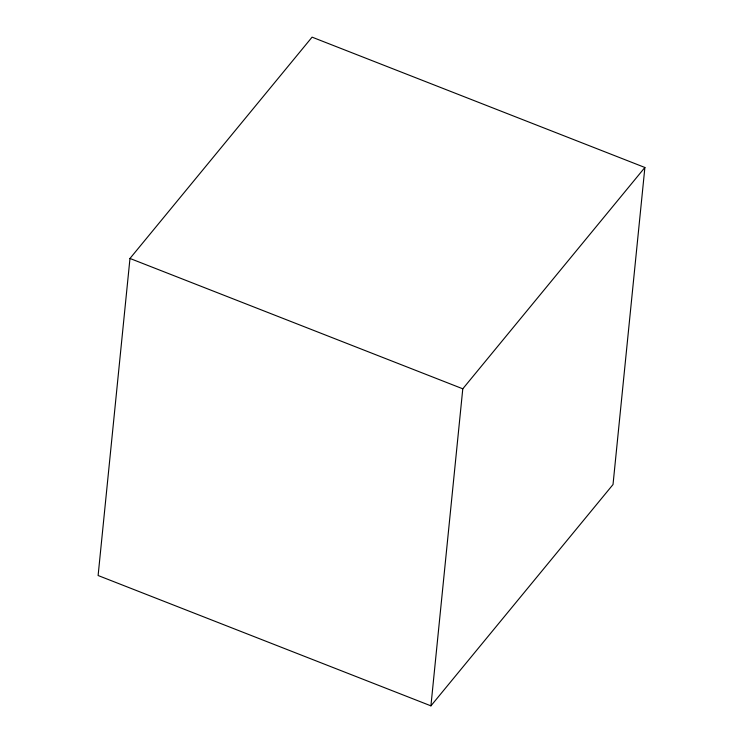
<?xml version="1.0" encoding="UTF-8"?>
<svg xmlns="http://www.w3.org/2000/svg" width="743" height="743" viewBox="0 0 743 743"><rect width="100%" height="100%" fill="white"/><g stroke="black" fill="none" stroke-linecap="round" stroke-linejoin="round"><path stroke-width="1.11" d="M129.979 258.462L98.113 575.519L430.921 705.85L613.021 484.538L644.887 167.481L312.079 37.15L129.979 258.462L462.787 388.803L644.887 167.481M430.921 705.85L462.787 388.803"/></g></svg>
